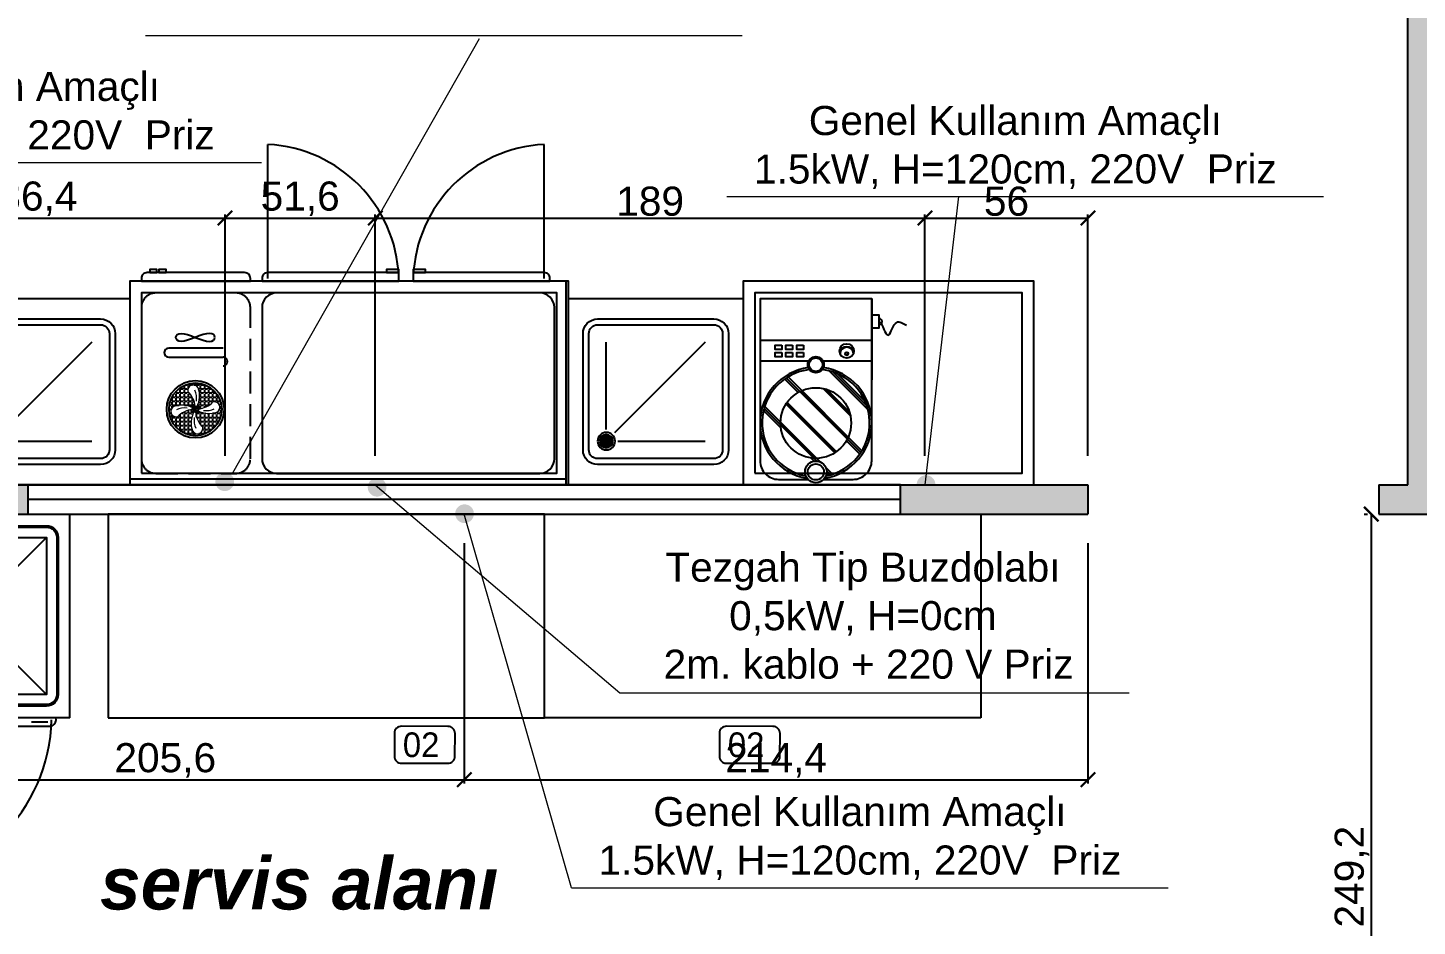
# Model space of a CAD drawing. Header units: millimetres. Extents: x -3164 to 12587, y -18082 to -16228.
# Drawn here: x 2148.1 to 2625.7, y -17025.5 to -16716.7 of the extents above; entities that cross this region are included whole.
import ezdxf

# ---------------------------------------------------------------- set-up
doc = ezdxf.new("R2010")
doc.units = ezdxf.units.MM
doc.linetypes.add('DASHED', pattern=[0.75, 0.5, -0.25])
doc.layers.add('002 Çizgi', color=254, linetype='Continuous')
doc.layers.add('ELK', color=10, linetype='Continuous')
for name, color, linetype, lineweight in [('Mtm-elk.', 40, 'Continuous', 20), ('rmz-elk.', 40, 'Continuous', 20), ('TEFRİŞ MUTFAK (L)', 241, 'Continuous', 15)]:
    doc.layers.add(name, color=color, linetype=linetype, lineweight=lineweight)
doc.styles.add('adet', font='stylu.ttf')
doc.styles.add('ARIAL', font='', dxfattribs={"height": 1})
doc.styles.get("Standard").update_dxf_attribs({"font": 'arial.ttf'})
doc.styles.add('text-100', font='comic.ttf', dxfattribs={"height": 50})
doc.styles.get('ARIAL').set_extended_font_data('Arial', bold=True)
doc.dimstyles.new('ISO-25', dxfattribs={"dimtxt": 10, "dimasz": 5, "dimexe": 1.25, "dimexo": 10, "dimtad": 1, "dimdec": 1, "dimtxsty": 'Standard', "dimblk": 'ARCHTICK', "dimcen": 2.5, "dimadec": 0, "dimazin": 0, "dimtfac": 1, "dimtdec": 1, "dimtmove": 0, "dimatfit": 3, "dimfxl": 1, "dimarcsym": 0})

# ---------------------------------------------------------------- blocks, each defined once
blk = doc.blocks.new('SDFSDFSDF')
h = blk.add_hatch()
h.set_pattern_fill('NET3', scale=0.3, style=0)
h.paths.add_polyline_path([(1571.32, 2188.7, 1), (1575.32, 2188.7, 1)])
h.paths.add_polyline_path([(1573.87, 2188.7, -1), (1572.76, 2188.7, -1)], flags=16)
h.paths.add_polyline_path([(1573.62, 2188.7, 1), (1573.01, 2188.7, 1)], flags=0)
at = {"color": 7}
for points in [[(1536.32, 2146.7), (1576.32, 2146.7, 0.414214), (1581.32, 2151.7), (1581.32, 2191.7, 0.414214), (1576.32, 2196.7), (1536.32, 2196.7, 0.414214), (1531.32, 2191.7), (1531.32, 2151.7, 0.414214)], [(1536.32, 2148.7), (1576.32, 2148.7, 0.414214), (1579.32, 2151.7), (1579.32, 2191.7, 0.414214), (1576.32, 2194.7), (1536.32, 2194.7, 0.414214), (1533.32, 2191.7), (1533.32, 2151.7, 0.414214)]]:
    blk.add_lwpolyline(points, format="xyb", close=True, dxfattribs=at)
for points in [[(1569.32, 2188.7), (1539.32, 2188.7)], [(1539.32, 2154.7), (1570.49, 2185.87)], [(1573.32, 2184.7), (1573.32, 2154.7)]]:
    blk.add_lwpolyline(points, dxfattribs=at)
for radius in [3, 2.28, 2, 0.553, 0.304]:
    blk.add_circle((1573.32, 2188.7), radius, dxfattribs=at)
blk = doc.blocks.new('GHFH')
at = {"color": 7}
for p, q in [((1824.48, 2077.34), (1824.48, 2077.94)), ((1825.88, 2077.34), (1825.88, 2077.98)), ((1827.28, 2077.34), (1827.28, 2077.8)), ((1817.5, 2073.15), (1817.5, 2073.26)), ((1817.5, 2073.15), (1818.51, 2073.15)), ((1818.34, 2074.55), (1818.51, 2074.55)), ((1818.89, 2074.55), (1818.89, 2075.18)), ((1818.89, 2074.55), (1819.91, 2074.55)), ((1818.89, 2073.15), (1818.89, 2074.16)), ((1818.89, 2073.15), (1819.91, 2073.15)), ((1819.72, 2075.94), (1819.91, 2075.94)), ((1820.29, 2075.94), (1820.29, 2076.37)), ((1820.29, 2075.94), (1821.31, 2075.94)), ((1820.29, 2074.55), (1820.29, 2075.56)), ((1820.29, 2074.55), (1821.31, 2074.55)), ((1820.29, 2073.15), (1820.29, 2074.16)), ((1820.29, 2073.15), (1821.31, 2073.15)), ((1821.69, 2075.94), (1821.69, 2076.96)), ((1821.69, 2075.94), (1822.7, 2075.94)), ((1821.69, 2074.55), (1821.69, 2075.56)), ((1821.69, 2074.55), (1822.7, 2074.55)), ((1821.69, 2073.15), (1821.69, 2074.16)), ((1821.69, 2073.15), (1822.7, 2073.15)), ((1822.08, 2077.34), (1822.7, 2077.34)), ((1823.09, 2077.34), (1823.09, 2077.67)), ((1823.09, 2077.34), (1824.1, 2077.34)), ((1823.09, 2076.33), (1823.09, 2076.96)), ((1823.09, 2074.55), (1823.09, 2074.83)), ((1823.09, 2074.55), (1823.34, 2074.55)), ((1823.09, 2073.15), (1823.09, 2074.16)), ((1823.09, 2073.15), (1824.1, 2073.15)), ((1824.48, 2077.34), (1824.64, 2077.34)), ((1824.88, 2077.34), (1825.5, 2077.34)), ((1825.88, 2077.34), (1826.89, 2077.34)), ((1826.56, 2075.94), (1826.89, 2075.94)), ((1826.85, 2074.55), (1826.89, 2074.55)), ((1827.28, 2077.34), (1828.29, 2077.34)), ((1827.28, 2075.94), (1827.28, 2076.96)), ((1827.28, 2075.94), (1828.29, 2075.94)), ((1827.28, 2074.55), (1827.28, 2075.56)), ((1827.28, 2074.55), (1828.29, 2074.55)), ((1827.28, 2073.15), (1827.28, 2074.16)), ((1827.28, 2073.15), (1828.29, 2073.15)), ((1828.67, 2077.34), (1828.67, 2077.4)), ((1828.67, 2077.34), (1828.83, 2077.34)), ((1828.67, 2075.94), (1828.67, 2076.96)), ((1828.67, 2075.94), (1829.69, 2075.94)), ((1828.67, 2074.55), (1828.67, 2075.56)), ((1828.67, 2074.55), (1829.69, 2074.55)), ((1828.67, 2073.15), (1828.67, 2074.16)), ((1828.67, 2073.15), (1829.69, 2073.15)), ((1830.07, 2075.94), (1830.07, 2076.73)), ((1830.07, 2075.94), (1831.09, 2075.94)), ((1830.07, 2074.55), (1830.07, 2075.56)), ((1830.07, 2074.55), (1831.09, 2074.55)), ((1830.07, 2073.15), (1830.07, 2074.16)), ((1830.07, 2073.15), (1831.09, 2073.15)), ((1831.47, 2074.55), (1831.47, 2075.56)), ((1831.47, 2074.55), (1832.48, 2074.55)), ((1831.47, 2073.15), (1831.47, 2074.16)), ((1831.47, 2073.15), (1832.48, 2073.15)), ((1832.86, 2073.15), (1832.86, 2074.15)), ((1832.86, 2073.15), (1833.48, 2073.15)), ((1816.39, 2068.96), (1817.12, 2068.96)), ((1816.5, 2070.35), (1817.12, 2070.35)), ((1816.84, 2071.75), (1817.12, 2071.75)), ((1817.5, 2071.75), (1817.5, 2072.77)), ((1817.5, 2071.75), (1818.51, 2071.75)), ((1817.5, 2070.35), (1817.5, 2071.37)), ((1817.5, 2070.35), (1818.51, 2070.35)), ((1817.5, 2069.47), (1817.5, 2069.97)), ((1818.89, 2071.75), (1818.89, 2072.77)), ((1818.89, 2071.75), (1819.91, 2071.75)), ((1818.89, 2070.35), (1818.89, 2071.37)), ((1818.89, 2070.35), (1819.91, 2070.35)), ((1820.29, 2071.75), (1820.29, 2072.77)), ((1820.29, 2071.75), (1821.31, 2071.75)), ((1820.29, 2070.36), (1820.29, 2071.37)), ((1821.69, 2071.75), (1821.69, 2072.77)), ((1821.69, 2071.75), (1822.7, 2071.75)), ((1821.69, 2070.35), (1821.69, 2071.37)), ((1821.69, 2070.35), (1822.7, 2070.35)), ((1823.09, 2071.75), (1823.09, 2072.77)), ((1823.09, 2071.75), (1824.1, 2071.75)), ((1823.09, 2070.35), (1823.09, 2071.37)), ((1823.09, 2070.35), (1824.1, 2070.35)), ((1823.09, 2067.56), (1823.09, 2068.58)), ((1824.48, 2071.75), (1824.48, 2072.77)), ((1824.48, 2071.75), (1824.98, 2071.75)), ((1824.48, 2070.35), (1824.48, 2071.37)), ((1824.48, 2070.35), (1825, 2070.35)), ((1826.24, 2070.35), (1826.89, 2070.35)), ((1826.7, 2071.75), (1826.89, 2071.75)), ((1827.28, 2071.75), (1827.28, 2072.77)), ((1827.28, 2071.75), (1828.29, 2071.75)), ((1827.28, 2070.35), (1827.28, 2071.37)), ((1827.28, 2070.35), (1828.29, 2070.35)), ((1827.28, 2069.12), (1827.28, 2069.97)), ((1828.67, 2071.75), (1828.67, 2072.77)), ((1828.67, 2071.75), (1829.69, 2071.75)), ((1828.67, 2070.35), (1828.67, 2071.37)), ((1828.67, 2070.35), (1829.69, 2070.35)), ((1828.67, 2069.55), (1828.67, 2069.97)), ((1830.07, 2071.75), (1830.07, 2072.77)), ((1830.07, 2071.75), (1831.09, 2071.75)), ((1830.07, 2070.35), (1830.07, 2071.37)), ((1830.07, 2070.35), (1830.19, 2070.35)), ((1831.47, 2071.75), (1831.47, 2072.77)), ((1831.47, 2071.75), (1832.48, 2071.75)), ((1832.86, 2071.75), (1832.86, 2072.77)), ((1832.86, 2071.75), (1833.88, 2071.75)), ((1832.86, 2071.29), (1832.86, 2071.37)), ((1833.72, 2070.35), (1833.88, 2070.35)), ((1833.75, 2068.96), (1833.88, 2068.96)), ((1834.26, 2070.35), (1834.26, 2071.07)), ((1834.26, 2070.35), (1834.41, 2070.35)), ((1834.26, 2068.96), (1834.26, 2069.97)), ((1834.26, 2068.96), (1834.52, 2068.96)), ((1834.26, 2067.56), (1834.26, 2068.58)), ((1816.49, 2067.56), (1817.12, 2067.56)), ((1816.82, 2066.16), (1817.12, 2066.16)), ((1817.5, 2066.16), (1817.5, 2066.99)), ((1817.5, 2066.16), (1818.51, 2066.16)), ((1817.5, 2064.77), (1817.5, 2065.78)), ((1817.5, 2064.77), (1818.51, 2064.77)), ((1818.89, 2066.16), (1818.89, 2066.34)), ((1818.89, 2066.16), (1819.91, 2066.16)), ((1818.89, 2064.77), (1818.89, 2065.78)), ((1818.89, 2064.77), (1819.91, 2064.77)), ((1818.89, 2063.37), (1818.89, 2064.39)), ((1820.29, 2066.16), (1820.29, 2067.18)), ((1820.29, 2066.16), (1821.31, 2066.16)), ((1820.29, 2064.77), (1820.29, 2065.78)), ((1820.29, 2064.77), (1821.31, 2064.77)), ((1820.29, 2063.37), (1820.29, 2064.39)), ((1820.82, 2067.56), (1821.31, 2067.56)), ((1821.69, 2067.56), (1821.69, 2068.05)), ((1821.69, 2067.56), (1822.7, 2067.56)), ((1821.69, 2066.16), (1821.69, 2067.18)), ((1821.69, 2066.16), (1822.7, 2066.16)), ((1821.69, 2064.77), (1821.69, 2065.78)), ((1821.69, 2064.77), (1822.7, 2064.77)), ((1821.69, 2063.37), (1821.69, 2064.39)), ((1823.09, 2067.56), (1824.1, 2067.56)), ((1823.09, 2066.16), (1823.09, 2067.18)), ((1823.09, 2066.16), (1824.1, 2066.16)), ((1823.09, 2064.77), (1823.09, 2065.78)), ((1823.09, 2064.77), (1824.02, 2064.77)), ((1823.09, 2063.37), (1823.09, 2064.39)), ((1824.48, 2067.56), (1824.48, 2067.78)), ((1824.48, 2067.56), (1824.69, 2067.56)), ((1824.48, 2067.03), (1824.48, 2067.18)), ((1825.88, 2066.26), (1825.88, 2067.18)), ((1825.91, 2066.16), (1826.89, 2066.16)), ((1826.08, 2067.56), (1826.89, 2067.56)), ((1826.53, 2064.77), (1826.89, 2064.77)), ((1827.28, 2067.56), (1827.28, 2067.98)), ((1827.28, 2067.56), (1828.29, 2067.56)), ((1827.28, 2066.16), (1827.28, 2067.18)), ((1827.28, 2066.16), (1828.29, 2066.16)), ((1827.28, 2064.77), (1827.28, 2065.78)), ((1827.28, 2064.77), (1828.29, 2064.77)), ((1827.28, 2063.65), (1827.28, 2064.39)), ((1828.67, 2067.56), (1828.67, 2067.6)), ((1828.67, 2067.56), (1828.92, 2067.56)), ((1828.67, 2066.16), (1828.67, 2067.18)), ((1828.67, 2066.16), (1829.69, 2066.16)), ((1828.67, 2064.77), (1828.67, 2065.78)), ((1828.67, 2064.77), (1829.69, 2064.77)), ((1828.67, 2063.37), (1828.67, 2064.39)), ((1830.07, 2066.16), (1830.07, 2067.18)), ((1830.07, 2066.16), (1831.09, 2066.16)), ((1830.07, 2064.77), (1830.07, 2065.78)), ((1830.07, 2064.77), (1831.09, 2064.77)), ((1830.07, 2063.37), (1830.07, 2064.39)), ((1831.47, 2067.56), (1831.47, 2067.59)), ((1831.47, 2067.56), (1832.48, 2067.56)), ((1831.47, 2066.16), (1831.47, 2067.18)), ((1831.47, 2066.16), (1832.48, 2066.16)), ((1831.47, 2064.77), (1831.47, 2065.78)), ((1831.47, 2064.77), (1832.48, 2064.77)), ((1831.47, 2063.37), (1831.47, 2064.39)), ((1832.86, 2067.56), (1832.86, 2067.95)), ((1832.86, 2067.56), (1833.88, 2067.56)), ((1832.86, 2066.16), (1832.86, 2067.18)), ((1832.86, 2066.16), (1833.88, 2066.16)), ((1832.86, 2064.77), (1832.86, 2065.78)), ((1832.86, 2064.77), (1833.51, 2064.77)), ((1832.86, 2063.7), (1832.86, 2064.39)), ((1834.26, 2067.56), (1834.42, 2067.56)), ((1834.26, 2066.78), (1834.26, 2067.18)), ((1818.29, 2063.37), (1818.51, 2063.37)), ((1818.89, 2063.37), (1819.91, 2063.37)), ((1818.89, 2062.67), (1818.89, 2062.99)), ((1819.64, 2061.97), (1819.91, 2061.97)), ((1820.29, 2063.37), (1821.31, 2063.37)), ((1820.29, 2061.97), (1820.29, 2062.99)), ((1820.29, 2061.97), (1821.31, 2061.97)), ((1820.29, 2061.48), (1820.29, 2061.59)), ((1821.69, 2063.37), (1822.7, 2063.37)), ((1821.69, 2061.97), (1821.69, 2062.99)), ((1821.69, 2061.97), (1822.7, 2061.97)), ((1821.69, 2060.68), (1821.69, 2061.59)), ((1821.93, 2060.57), (1822.7, 2060.57)), ((1823.09, 2063.37), (1824.05, 2063.37)), ((1823.09, 2061.97), (1823.09, 2062.99)), ((1823.09, 2061.97), (1824.1, 2061.97)), ((1823.09, 2060.57), (1823.09, 2061.59)), ((1823.09, 2060.57), (1824.1, 2060.57)), ((1823.09, 2060.18), (1823.09, 2060.19)), ((1824.48, 2060.57), (1824.48, 2061.51)), ((1824.48, 2060.57), (1825.5, 2060.57)), ((1824.48, 2059.91), (1824.48, 2060.19)), ((1825.88, 2059.87), (1825.88, 2060.19)), ((1826.65, 2060.57), (1826.89, 2060.57)), ((1827.28, 2060.57), (1827.28, 2060.88)), ((1827.28, 2060.57), (1828.29, 2060.57)), ((1827.28, 2060.05), (1827.28, 2060.19)), ((1827.51, 2063.37), (1828.29, 2063.37)), ((1827.99, 2061.97), (1828.29, 2061.97)), ((1828.67, 2063.37), (1829.69, 2063.37)), ((1828.67, 2061.97), (1828.67, 2062.99)), ((1828.67, 2061.97), (1829.69, 2061.97)), ((1828.67, 2060.57), (1828.67, 2061.59)), ((1828.67, 2060.57), (1828.98, 2060.57)), ((1830.07, 2063.37), (1831.09, 2063.37)), ((1830.07, 2061.97), (1830.07, 2062.99)), ((1830.07, 2061.97), (1831.09, 2061.97)), ((1830.07, 2061.12), (1830.07, 2061.59)), ((1831.47, 2063.37), (1832.48, 2063.37)), ((1831.47, 2062.14), (1831.47, 2062.99))]:
    blk.add_line(p, q, dxfattribs=at)
for radius in [9.85, 9.06, 0.996, 0.431]:
    blk.add_circle((1825.46, 2068.92), radius, dxfattribs=at)
for start, end in [(184.9752, 240.6196), (94.9752, 150.6196), (4.9752, 60.6196), (274.9752, 330.6196)]:
    blk.add_arc((1825.46, 2068.92), 1.5, start, end, dxfattribs=at)
at = {"layer": 'TEFRİŞ MUTFAK (L)', "color": 7}
for centre, radius, start, end in [((1824.76, 2075.45), 1.89, 28.2084, 194.1396), ((1816.95, 2068.94), 8.51, 6.6287, 45.3593), ((1819.11, 2072.65), 6.8, 352.4777, 24.279), ((1818.71, 2073.58), 8.2, 332.335, 19.6942), ((1818.93, 2068.23), 1.89, 118.2084, 284.1396), ((1820.8, 2062.18), 8.2, 62.335, 109.6942), ((1821.73, 2062.58), 6.8, 82.4777, 114.279), ((1825.44, 2060.42), 8.51, 96.6287, 135.3593), ((1830.11, 2075.67), 8.2, 242.335, 289.6942), ((1825.47, 2077.43), 8.51, 276.6287, 315.3593), ((1829.18, 2075.27), 6.8, 262.4777, 294.279), ((1831.98, 2069.62), 1.89, 298.2084, 104.1396), ((1832.2, 2064.27), 8.2, 152.335, 199.6942), ((1831.8, 2065.2), 6.8, 172.4777, 204.279), ((1833.96, 2068.91), 8.51, 186.6287, 225.3593), ((1826.15, 2062.4), 1.89, 208.2084, 14.1396)]:
    blk.add_arc(centre, radius, start, end, dxfattribs=at)
blk = doc.blocks.new('YTYRTY')
at = {"layer": '002 Çizgi', "color": 7}
for p, q in [((1818.88, 2101.41), (1819, 2101.93)), ((1819, 2101.93), (1819.34, 2102.37)), ((1819.34, 2102.37), (1819.91, 2102.69)), ((1819.91, 2102.69), (1820.71, 2102.81)), ((1820.71, 2102.81), (1821.73, 2102.69)), ((1821.73, 2102.69), (1822.92, 2102.37)), ((1822.92, 2102.37), (1824.23, 2101.93)), ((1824.23, 2101.93), (1825.59, 2101.41)), ((1826.96, 2101.93), (1825.59, 2101.41)), ((1828.26, 2102.37), (1826.96, 2101.93)), ((1829.45, 2102.69), (1828.26, 2102.37)), ((1830.47, 2102.81), (1829.45, 2102.69)), ((1831.27, 2102.69), (1830.47, 2102.81)), ((1831.85, 2102.37), (1831.27, 2102.69)), ((1832.19, 2101.93), (1831.85, 2102.37)), ((1832.3, 2101.41), (1832.19, 2101.93)), ((1835.11, 2097.7), (1816.44, 2097.7)), ((1819, 2100.9), (1818.88, 2101.41)), ((1819.34, 2100.45), (1819, 2100.9)), ((1819.91, 2100.13), (1819.34, 2100.45)), ((1820.71, 2100.01), (1819.91, 2100.13)), ((1821.73, 2100.13), (1820.71, 2100.01)), ((1822.92, 2100.45), (1821.73, 2100.13)), ((1824.23, 2100.9), (1822.92, 2100.45)), ((1825.59, 2101.41), (1824.23, 2100.9)), ((1825.59, 2101.41), (1826.96, 2100.9)), ((1826.96, 2100.9), (1828.26, 2100.45)), ((1828.26, 2100.45), (1829.45, 2100.13)), ((1829.45, 2100.13), (1830.47, 2100.01)), ((1830.47, 2100.01), (1831.27, 2100.13)), ((1831.27, 2100.13), (1831.85, 2100.45)), ((1831.85, 2100.45), (1832.19, 2100.9)), ((1832.19, 2100.9), (1832.3, 2101.41)), ((1816.44, 2094.65), (1835.11, 2094.65))]:
    blk.add_line(p, q, dxfattribs=at)
for centre, major_axis, start_param, end_param in [((1816.44, 2096.17), (1.08, -1.08), 2.356194, 5.497787), ((1835.11, 2093.13), (-1.08, -1.08), 0.785398, 3.926991)]:
    blk.add_ellipse(centre, major_axis=major_axis, ratio=1, start_param=start_param, end_param=end_param, dxfattribs=at)
blk = doc.blocks.new('EWERR')
at = {"color": 7}
for name, p in [('YTYRTY', (-0.14, -7.78)), ('GHFH', (0, 0))]:
    blk.add_blockref(name, p, dxfattribs=at)
blk = doc.blocks.new('ertretrt')
at = {"color": 7}
for points in [[(1989.89, 2081.65), (1839.89, 2081.65), (1839.89, 2011.65), (1989.89, 2011.65)], [(1892.42, 2008.65), (1888.2, 2008.65), (1888.2, 2007.54), (1892.42, 2007.54)], [(1901.62, 2008.65), (1897.4, 2008.65), (1897.4, 2007.54), (1901.62, 2007.54)], [(1979.83, 2008.65), (1977.41, 2008.65), (1977.41, 2007.54), (1979.83, 2007.54)], [(1982.96, 2008.65), (1980.54, 2008.65), (1980.54, 2007.54), (1982.96, 2007.54)]]:
    blk.add_lwpolyline(points, close=True, dxfattribs=at)
blk.add_lwpolyline([(1839.89, 2081.65), (1839.89, 2079.65), (1989.89, 2079.65), (1989.89, 2081.65)], dxfattribs=at)
for points in [[(1939.4, 2077.65), (1848.89, 2077.65, 0.414214), (1843.89, 2072.65), (1843.89, 2020.65, 0.414214), (1848.89, 2015.65), (1939.4, 2015.65, 0.414214), (1944.4, 2020.65), (1944.4, 2072.65, 0.414214)], [(1892.42, 2011.65), (1845.42, 2011.65), (1845.42, 2010.65, 0.414214), (1847.42, 2008.65), (1892.42, 2008.65)], [(1944.4, 2011.65), (1897.4, 2011.65), (1897.4, 2008.65), (1942.4, 2008.65, 0.414214), (1944.4, 2010.65)], [(1985.89, 2011.65), (1948.4, 2011.65), (1948.4, 2010.65, 0.414214), (1950.4, 2008.65), (1983.89, 2008.65, 0.414214), (1985.89, 2010.65)]]:
    blk.add_lwpolyline(points, format="xyb", close=True, dxfattribs=at)
at = {"color": 7, "linetype": 'DASHED', "ltscale": 15}
blk.add_lwpolyline([(1980.89, 2077.65), (1953.4, 2077.65, 0.414214), (1948.4, 2072.65), (1948.4, 2020.65, 0.414214), (1953.4, 2015.65), (1980.89, 2015.65, 0.414214), (1985.89, 2020.65), (1985.89, 2072.65, 0.414214)], format="xyb", close=True, dxfattribs=at)
at = {"color": 7, "rotation": 180}
blk.add_blockref('EWERR', (3792.78, 4124.56), dxfattribs=at)
blk = doc.blocks.new('ewrwerwerewwer')
at = {"color": 7}
for points in [[(1384.82, -3412), (1384.82, -3458)], [(1479.8, -3412), (1479.8, -3458)]]:
    blk.add_lwpolyline(points, dxfattribs=at)
for centre, start, end in [((1382.49, -3410.7), 272.8117, 357.8214), ((1482.12, -3410.7), 182.1786, 267.1883)]:
    blk.add_arc(centre, 47.36, start, end, dxfattribs=at)
blk.add_blockref('ertretrt', (-462.6, -5422.64), dxfattribs=at)
blk = doc.blocks.new('TEZAH TİP BUZDOLABI 150x70')
at = {"color": 7}
blk.add_blockref('ewrwerwerewwer', (-1377.28, 3411), dxfattribs=at)
blk = doc.blocks.new('rrrrrr')
h = blk.add_hatch()
h.set_pattern_fill('JIS_RC_10', scale=1.28, style=0)
h.set_pattern_definition([(45, (-974.141, -648.417), (-9.050967, 9.050967), []), (45, (-973.213, -648.417), (-9.050967, 9.050967), []), (45, (-972.285, -648.417), (-9.050967, 9.050967), [])])
h.paths.add_polyline_path([(3912.43, 2326.49, -0.230702), (3913.49, 2324.32, -0.230702), (3912.43, 2322.15, 0.857454), (3948.93, 2320.85, -0.526882), (3943.88, 2324.32, -0.526882), (3948.93, 2327.78, 0.857454)])
h.paths.add_polyline_path([(3942.93, 2324.32, -1), (3918.64, 2324.32, -1)], flags=16)
h = blk.add_hatch()
h.set_pattern_fill('JIS_RC_10', scale=0.64, style=0)
h.set_pattern_definition([(45, (-974.141, -648.4174), (-4.5254834, 4.5254834), []), (45, (-973.677, -648.4174), (-4.5254834, 4.5254834), []), (45, (-973.213, -648.4174), (-4.5254834, 4.5254834), [])])
h.paths.add_polyline_path([(3918.64, 2324.32, 1), (3942.93, 2324.32, 1)])
at = {"color": 7}
for points in [[(3893.77, 2343.52), (3898.03, 2343.52), (3898.03, 2346.05), (3893.77, 2346.05)], [(3915.89, 2343.52), (3888.07, 2343.52), (3888.07, 2343.52), (3915.89, 2343.52)], [(3903.98, 2320.12), (3905.48, 2320.12), (3905.48, 2317.74), (3903.98, 2317.74)], [(3906.55, 2320.12), (3908.05, 2320.12), (3908.05, 2317.74), (3906.55, 2317.74)], [(3903.98, 2316.34), (3905.48, 2316.34), (3905.48, 2313.96), (3903.98, 2313.96)], [(3903.98, 2312.68), (3905.48, 2312.68), (3905.48, 2310.3), (3903.98, 2310.3)], [(3906.55, 2316.34), (3908.05, 2316.34), (3908.05, 2313.96), (3906.55, 2313.96)], [(3906.55, 2312.68), (3908.05, 2312.68), (3908.05, 2310.3), (3906.55, 2310.3)]]:
    blk.add_lwpolyline(points, close=True, dxfattribs=at)
for points in [[(3943.75, 2343.52), (3888.07, 2343.52), (3888.07, 2305.12), (3943.75, 2305.12)], [(3902.3, 2305.12), (3902.3, 2343.52)], [(3950.15, 2327.01), (3950.15, 2337.12)], [(3950.15, 2311.52), (3950.15, 2321.63)]]:
    blk.add_lwpolyline(points, dxfattribs=at)
for points in [[(3950.15, 2327.01), (3950.15, 2337.12, 0.414214), (3943.75, 2343.52), (3909.49, 2343.52), (3909.49, 2326.78)], [(3909.49, 2321.86), (3909.49, 2305.12), (3943.75, 2305.12, 0.414214), (3950.15, 2311.52), (3950.15, 2321.63)]]:
    blk.add_lwpolyline(points, format="xyb", dxfattribs=at)
for centre, radius in [((3906.02, 2334.92), 2.49), ((3930.78, 2324.32), 12.14), ((3906.99, 2334.92), 0.574), ((3906.99, 2334.92), 0.419), ((3910.73, 2324.32), 2.76), ((3910.73, 2324.32), 2.32), ((3947.59, 2324.32), 3.72), ((3947.59, 2324.32), 2.76)]:
    blk.add_circle(centre, radius, dxfattribs=at)
for centre, radius, start, end in [((3895.9, 2346.05), 1.05, 0, 180), ((3930.78, 2324.32), 19.2, 9.0853, 172.3387), ((3930.78, 2324.32), 18.48, 10.8088, 173.2551), ((3907.04, 2334.92), 2.49, 101.8324, 258.1676), ((3907.04, 2334.92), 2.29, 90.8855, 269.1145), ((3930.78, 2324.32), 19.2, 187.6613, 350.9147), ((3930.78, 2324.32), 18.48, 186.7449, 349.1912)]:
    blk.add_arc(centre, radius, start, end, dxfattribs=at)
blk.add_spline([(3895.91, 2346.55), (3900.5, 2349.36), (3896.18, 2352.13), (3897.18, 2355.52)], degree=3, dxfattribs=at)
blk = doc.blocks.new('SEBZE PARÇALAMA SET ÜSTÜ')
at = {"color": 7}
blk.add_blockref('rrrrrr', (-3888.07, -2305.12), dxfattribs=at)
blk = doc.blocks.new('WERWERERW')
at = {"color": 7}
for p, q in [((1905.67, 2337.51), (1905.57, 2337.14)), ((1906.83, 2337.98), (1912.5, 2337.98))]:
    blk.add_line(p, q, dxfattribs=at)
for points in [[(1899.31, 2336.47), (1899.31, 2336.47), (1899.31, 2266.47), (1899.31, 2266.47)], [(1899.31, 2336.47), (1969.31, 2336.47), (1969.31, 2266.47), (1899.31, 2266.47)], [(1907.31, 2274.47), (1907.31, 2328.47), (1961.31, 2328.47), (1961.31, 2274.47), (1907.31, 2274.47), (1961.31, 2328.47), (1961.31, 2274.47), (1907.31, 2328.47)]]:
    blk.add_lwpolyline(points, dxfattribs=at)
for points in [[(1904.15, 2336.47), (1965.25, 2336.47), (1965.15, 2337.16, 0.414214), (1962.95, 2339.36), (1906.25, 2339.36, 0.414214), (1904.05, 2337.16)], [(1907.31, 2332.47), (1961.31, 2332.47, -0.414214), (1965.31, 2328.47), (1965.31, 2274.47, -0.414214), (1961.31, 2270.47), (1907.31, 2270.47, -0.414214), (1903.31, 2274.47), (1903.31, 2328.47, -0.414214)], [(1907.31, 2331.97), (1961.31, 2331.97, -0.414214), (1964.81, 2328.47), (1964.81, 2274.47, -0.414214), (1961.31, 2270.97), (1907.31, 2270.97, -0.414214), (1903.81, 2274.47), (1903.81, 2328.47, -0.414214)]]:
    blk.add_lwpolyline(points, format="xyb", close=True, dxfattribs=at)
blk.add_blockref('GHFH', (108.85, 216.87), dxfattribs=at)
blk = doc.blocks.new('ewrerewrer')
at = {"color": 7}
blk.add_lwpolyline([(1073.26, -3336.25), (1073.26, -3393.25)], dxfattribs=at)
blk.add_arc((1072.16, -3334.76), 58.5, 271.0786, 358.5677, dxfattribs=at)
at = {"color": 140, "rotation": 180}
blk.add_blockref('WERWERERW', (3036.22, -999.08), dxfattribs=at)
blk = doc.blocks.new('DEPO TİP BUZDOLABI 70x70')
at = {"color": 7}
blk.add_blockref('ewrerewrer', (-1066.91, 3335.55), dxfattribs=at)
blk = doc.blocks.new('_ArchTick')
at = {"color": 0, "linetype": 'ByBlock', "const_width": 0.15}
blk.add_lwpolyline([(-0.5, -0.5), (0.5, 0.5)], dxfattribs=at)
blk = doc.blocks.new('*D162')
at = {"color": 0, "lineweight": -2, "transparency": 16777216}
for p, q in [((2607.51, -16883.85), (2608.64, -16883.85)), ((2609.89, -16883.85), (2609.89, -17133.07)), ((2604.31, -17133.07), (2611.14, -17133.07))]:
    blk.add_line(p, q, dxfattribs=at)
at = {"layer": 'Defpoints', "color": 0, "transparency": 16777216}
for p in [(2617.51, -16883.85), (2594.31, -17133.07, -2.56), (2609.89, -17133.07)]:
    blk.add_point(p, dxfattribs=at)
at = {"color": 0, "lineweight": -2, "transparency": 16777216, "xscale": 5, "yscale": 5, "zscale": 5}
for p, rotation in [((2609.89, -16883.85), 90), ((2609.89, -17133.07), 270)]:
    blk.add_blockref('_ArchTick', p, dxfattribs=dict(at, rotation=rotation))
at = {"color": 0, "transparency": 16777216, "insert": (2603.26, -17008.46), "char_height": 10, "attachment_point": 5, "rotation": 90}
blk.add_mtext('249,2', dxfattribs=at)
blk = doc.blocks.new('*D170')
at = {"color": 0, "lineweight": -2, "transparency": 16777216}
for p, q in [((2079.42, -16863.85), (2079.42, -16780.87)), ((2079.42, -16782.12), (2215.87, -16782.12)), ((2215.87, -16863.85), (2215.87, -16780.87))]:
    blk.add_line(p, q, dxfattribs=at)
at = {"layer": 'Defpoints', "color": 0, "transparency": 16777216}
for p in [(2215.87, -16782.12), (2079.42, -16873.85), (2215.87, -16873.85)]:
    blk.add_point(p, dxfattribs=at)
at = {"color": 0, "lineweight": -2, "transparency": 16777216, "xscale": 5, "yscale": 5, "zscale": 5, "rotation": 180}
blk.add_blockref('_ArchTick', (2079.42, -16782.12), dxfattribs=at)
at = {"color": 0, "lineweight": -2, "transparency": 16777216, "xscale": 5, "yscale": 5, "zscale": 5}
blk.add_blockref('_ArchTick', (2215.87, -16782.12), dxfattribs=at)
at = {"color": 0, "transparency": 16777216, "insert": (2147.65, -16775.49), "char_height": 10, "attachment_point": 5}
blk.add_mtext('136,4', dxfattribs=at)
blk = doc.blocks.new('*D171')
at = {"color": 0, "lineweight": -2, "transparency": 16777216}
for p, q in [((2215.87, -16863.85), (2215.87, -16780.87)), ((2215.87, -16782.12), (2267.51, -16782.12)), ((2267.51, -16863.85), (2267.51, -16780.87))]:
    blk.add_line(p, q, dxfattribs=at)
at = {"layer": 'Defpoints', "color": 0, "transparency": 16777216}
for p in [(2267.51, -16782.12), (2215.87, -16873.85), (2267.51, -16873.85)]:
    blk.add_point(p, dxfattribs=at)
at = {"color": 0, "lineweight": -2, "transparency": 16777216, "xscale": 5, "yscale": 5, "zscale": 5, "rotation": 180}
blk.add_blockref('_ArchTick', (2215.87, -16782.12), dxfattribs=at)
at = {"color": 0, "lineweight": -2, "transparency": 16777216, "xscale": 5, "yscale": 5, "zscale": 5}
blk.add_blockref('_ArchTick', (2267.51, -16782.12), dxfattribs=at)
at = {"color": 0, "transparency": 16777216, "insert": (2241.69, -16775.49), "char_height": 10, "attachment_point": 5}
blk.add_mtext('51,6', dxfattribs=at)
blk = doc.blocks.new('*D172')
at = {"color": 0, "lineweight": -2, "transparency": 16777216}
for p, q in [((2267.51, -16863.85), (2267.51, -16780.87)), ((2267.51, -16782.12), (2456.49, -16782.12)), ((2456.49, -16863.85), (2456.49, -16780.87))]:
    blk.add_line(p, q, dxfattribs=at)
at = {"layer": 'Defpoints', "color": 0, "transparency": 16777216}
for p in [(2456.49, -16782.12), (2267.51, -16873.85), (2456.49, -16873.85)]:
    blk.add_point(p, dxfattribs=at)
at = {"color": 0, "lineweight": -2, "transparency": 16777216, "xscale": 5, "yscale": 5, "zscale": 5, "rotation": 180}
blk.add_blockref('_ArchTick', (2267.51, -16782.12), dxfattribs=at)
at = {"color": 0, "lineweight": -2, "transparency": 16777216, "xscale": 5, "yscale": 5, "zscale": 5}
blk.add_blockref('_ArchTick', (2456.49, -16782.12), dxfattribs=at)
at = {"color": 0, "transparency": 16777216, "insert": (2362, -16776.39), "char_height": 10, "attachment_point": 5}
blk.add_mtext('189', dxfattribs=at)
blk = doc.blocks.new('*D173')
at = {"color": 0, "lineweight": -2, "transparency": 16777216}
for p, q in [((2456.49, -16863.85), (2456.49, -16780.87)), ((2456.49, -16782.12), (2512.51, -16782.12)), ((2512.51, -16863.85), (2512.51, -16780.87))]:
    blk.add_line(p, q, dxfattribs=at)
at = {"layer": 'Defpoints', "color": 0, "transparency": 16777216}
for p in [(2512.51, -16782.12), (2456.49, -16873.85), (2512.51, -16873.85)]:
    blk.add_point(p, dxfattribs=at)
at = {"color": 0, "lineweight": -2, "transparency": 16777216, "xscale": 5, "yscale": 5, "zscale": 5, "rotation": 180}
blk.add_blockref('_ArchTick', (2456.49, -16782.12), dxfattribs=at)
at = {"color": 0, "lineweight": -2, "transparency": 16777216, "xscale": 5, "yscale": 5, "zscale": 5}
blk.add_blockref('_ArchTick', (2512.51, -16782.12), dxfattribs=at)
at = {"color": 0, "transparency": 16777216, "insert": (2484.5, -16776.39), "char_height": 10, "attachment_point": 5}
blk.add_mtext('56', dxfattribs=at)
blk = doc.blocks.new('*D175')
at = {"color": 0, "lineweight": -2, "transparency": 16777216}
for p, q in [((2092.51, -16893.85), (2092.51, -16976.39)), ((2298.12, -16893.85), (2298.12, -16976.39)), ((2092.51, -16975.14), (2298.12, -16975.14))]:
    blk.add_line(p, q, dxfattribs=at)
at = {"layer": 'Defpoints', "color": 0, "transparency": 16777216}
for p in [(2092.51, -16883.85), (2298.12, -16883.85), (2298.12, -16975.14)]:
    blk.add_point(p, dxfattribs=at)
at = {"color": 0, "lineweight": -2, "transparency": 16777216, "xscale": 5, "yscale": 5, "zscale": 5, "rotation": 180}
blk.add_blockref('_ArchTick', (2092.51, -16975.14), dxfattribs=at)
at = {"color": 0, "lineweight": -2, "transparency": 16777216, "xscale": 5, "yscale": 5, "zscale": 5}
blk.add_blockref('_ArchTick', (2298.12, -16975.14), dxfattribs=at)
at = {"color": 0, "transparency": 16777216, "insert": (2195.32, -16968.5), "char_height": 10, "attachment_point": 5}
blk.add_mtext('205,6', dxfattribs=at)
blk = doc.blocks.new('*D176')
at = {"color": 0, "lineweight": -2, "transparency": 16777216}
for p, q in [((2298.12, -16893.85), (2298.12, -16976.39)), ((2512.51, -16893.85), (2512.51, -16976.39)), ((2298.12, -16975.14), (2512.51, -16975.14))]:
    blk.add_line(p, q, dxfattribs=at)
at = {"layer": 'Defpoints', "color": 0, "transparency": 16777216}
for p in [(2298.12, -16883.85), (2512.51, -16883.85), (2512.51, -16975.14)]:
    blk.add_point(p, dxfattribs=at)
at = {"color": 0, "lineweight": -2, "transparency": 16777216, "xscale": 5, "yscale": 5, "zscale": 5, "rotation": 180}
blk.add_blockref('_ArchTick', (2298.12, -16975.14), dxfattribs=at)
at = {"color": 0, "lineweight": -2, "transparency": 16777216, "xscale": 5, "yscale": 5, "zscale": 5}
blk.add_blockref('_ArchTick', (2512.51, -16975.14), dxfattribs=at)
at = {"color": 0, "transparency": 16777216, "insert": (2405.32, -16968.5), "char_height": 10, "attachment_point": 5}
blk.add_mtext('214,4', dxfattribs=at)

msp = doc.modelspace()

# ---------------------------------------------------------------- hatches: boundary and pattern name
h = msp.add_hatch(color=256)
h.dxf.hatch_style = 1
h.paths.add_polyline_path([(2622.51, -16873.85), (2612.51, -16873.85), (2612.51, -16883.85), (2622.51, -16883.85), (2632.51, -16883.85), (2702.51, -16883.85), (2702.51, -16873.85), (2632.51, -16873.85), (2632.51, -16748.85), (2733.44, -16748.85), (2733.44, -16699.21), (2723.44, -16699.21), (2723.44, -16738.85), (2632.51, -16738.85), (2632.51, -16547.11), (2622.51, -16547.16)])
h.paths.add_polyline_path([(2448.12, -16883.85), (2512.51, -16883.85), (2512.51, -16873.85), (2448.12, -16873.85)])
h.paths.add_polyline_path([(2370.44, -16688.21), (2384.44, -16688.21), (2384.44, -16548.17), (2370.44, -16548.23)])
h.paths.add_polyline_path([(2012.51, -16933.85), (1937.51, -16933.85), (1937.51, -16943.85), (2022.51, -16943.85), (2022.51, -16883.85), (2148.12, -16883.85), (2148.12, -16873.85), (2022.51, -16873.85), (2022.51, -16549.7), (2012.51, -16549.75)])
h.paths.add_polyline_path([(1825.51, -16976.69), (1825.51, -17051.82), (1835.51, -17051.82), (1835.51, -16969), (1842.19, -16943.85), (1847.19, -16943.85), (1847.19, -16933.85), (1834.5, -16933.85), (1825.84, -16966.43), (1621.77, -16912.18), (1619.2, -16921.85)])
h.paths.add_polyline_path([(1749.02, -17266), (1695.81, -17476.29), (1705.5, -17478.75), (1745.6, -17320.28), (1771.78, -17326.9), (1774.23, -17317.21), (1748.05, -17310.59), (1758.71, -17268.46), (1785.7, -17161.82), (1835.51, -17161.82), (1835.51, -17151.82), (1835.51, -17141.82), (1825.51, -17141.82), (1825.51, -17151.82), (1777.91, -17151.82)])
h.paths.add_polyline_path([(1943.37, -17370.32), (1904.49, -17523.98), (1905.39, -17523.98), (1905.39, -17534.98), (1901.7, -17534.98), (1895.53, -17559.39), (1905.22, -17561.85), (1955.52, -17363.08), (1929.34, -17356.46), (1926.89, -17366.15)])
h.paths.add_polyline_path([(1590.54, -17460.21), (1592.99, -17450.51), (1491.95, -17425.22), (1489.5, -17434.92)])
h.paths.add_polyline_path([(1668.14, -17479.63), (1677.85, -17482.06), (1680.3, -17472.37), (1670.6, -17469.94)])
at = {"layer": 'rmz-elk.'}
for points in [[(2215.76, -16869.51, 1), (2215.76, -16875.95, 1)], [(2268.14, -16871.41, 1), (2268.14, -16877.85, 1)], [(2456.85, -16870.51, 1), (2456.85, -16876.95, 1)], [(2298.2, -16880.51, 1), (2298.2, -16886.95, 1)]]:
    msp.add_hatch(color=256, dxfattribs=at).paths.add_polyline_path(points)

# ---------------------------------------------------------------- linework, layer by layer
for p, q in [((2622.51, -16873.85), (2622.51, -16547.16)), ((2022.51, -16873.85), (2512.51, -16873.85)), ((2512.51, -16873.85), (2512.51, -16883.85)), ((2612.51, -16873.85), (2622.51, -16873.85)), ((2612.51, -16873.85), (2612.51, -16883.85)), ((2022.51, -16883.85), (2512.51, -16883.85)), ((2612.51, -16883.85), (2622.51, -16883.85)), ((2622.51, -16883.85), (2632.51, -16883.85))]:
    msp.add_line(p, q)
at = {"color": 5}
msp.add_line((2448.12, -16878.85), (2148.12, -16878.85), dxfattribs=at)
msp.add_lwpolyline([(2622.51, -16873.85), (2622.51, -16738.85)])
at = {"color": 3}
for points in [[(2183.1, -16873.85), (2333.94, -16873.85), (2333.94, -16803.85), (2183.1, -16803.85)], [(2187.1, -16869.85), (2329.94, -16869.85), (2329.94, -16807.85), (2187.1, -16807.85)]]:
    msp.add_lwpolyline(points, close=True, dxfattribs=at)
at = {"color": 1}
for points in [[(2393.94, -16873.85), (2493.94, -16873.85), (2493.94, -16803.85), (2393.94, -16803.85)], [(2397.94, -16869.85), (2489.94, -16869.85), (2489.94, -16807.85), (2397.94, -16807.85)]]:
    msp.add_lwpolyline(points, close=True, dxfattribs=at)
for points in [[(2183.1, -16873.85), (2123.1, -16873.85), (2123.1, -16809.77), (2183.1, -16809.77)], [(2393.94, -16873.85), (2333.94, -16873.85), (2333.94, -16809.77), (2393.94, -16809.77)], [(2175.64, -16953.85), (2325.64, -16953.85), (2325.64, -16883.85), (2175.64, -16883.85)], [(2475.64, -16953.85), (2325.64, -16953.85), (2325.64, -16883.85), (2475.64, -16883.85)]]:
    msp.add_lwpolyline(points, close=True)
at = {"color": 5}
msp.add_lwpolyline([(2448.12, -16873.85), (2148.12, -16873.85), (2148.12, -16883.85), (2448.12, -16883.85)], close=True, dxfattribs=at)
at = {"layer": 'ELK', "color": 6}
for points in [[(2276.49, -16969.48), (2292.49, -16969.51, 0.414214), (2294.91, -16967.09), (2294.92, -16959.22, 0.414214), (2292.51, -16956.8), (2276.51, -16956.77, 0.414214), (2274.09, -16959.19), (2274.07, -16967.05, 0.414214)], [(2388.21, -16969.48), (2404.21, -16969.51, 0.414214), (2406.64, -16967.09), (2406.65, -16959.22, 0.414214), (2404.23, -16956.8), (2388.23, -16956.77, 0.414214), (2385.81, -16959.19), (2385.8, -16967.05, 0.414214)]]:
    msp.add_lwpolyline(points, format="xyb", close=True, dxfattribs=at)
at = {"layer": 'Mtm-elk.'}
for p, q in [((2188.5, -16719.35, 3.19), (2393.64, -16719.35, -3.19)), ((2023.31, -16763.07, 3.19), (2228.45, -16763.07, -3.19)), ((2388.41, -16774.77, 6.02), (2593.54, -16774.77, -0.37)), ((2351.6, -16945.23, -5.6), (2526.7, -16945.23, -11.47)), ((2334.94, -17012.27), (2540.08, -17012.27, -6.39))]:
    msp.add_line(p, q, dxfattribs=at)
for points in [[(2303.28, -16720.48), (2218.4, -16869.85)], [(2334.94, -17012.27), (2298.12, -16883.85)]]:
    msp.add_lwpolyline(points, dxfattribs=at)
for points, elevation in [([(2467.98, -16774.77), (2456.49, -16873.85)], 3.03), ([(2267.51, -16873.85), (2351.6, -16945.23)], -5.6)]:
    msp.add_lwpolyline(points, dxfattribs=dict(at, elevation=elevation))

# ---------------------------------------------------------------- block references
for name, p, rotation in [('TEZAH TİP BUZDOLABI 150x70', (2333.1, -16803.85), 180), ('SEBZE PARÇALAMA SET ÜSTÜ', (2399.77, -16809.85), 270)]:
    msp.add_blockref(name, p, dxfattribs=dict(rotation=rotation))
at = {"color": 7, "xscale": -1, "rotation": 90}
for p in [(4324.8, -15285.49), (4535.63, -15285.49)]:
    msp.add_blockref('SDFSDFSDF', p, dxfattribs=at)
msp.add_blockref('DEPO TİP BUZDOLABI 70x70', (2092.51, -16953.85))

# ---------------------------------------------------------------- texts
at = {"ltscale": 3, "insert": (1983.92, -17001.74), "char_height": 18, "width": 514.6356, "attachment_point": 1, "style": 'ARIAL'}
msp.add_mtext('\\pi188.95834;{\\fArial|b1|i1|c162|p34;servis alanı}', dxfattribs=at)
at = {"layer": 'ELK', "color": 6, "style": 'adet'}
for p in [(2276.97, -16967.35), (2388.7, -16967.35)]:
    msp.add_text('02', height=8.47, rotation=359.9231, dxfattribs=at).set_placement(p)
at = {"layer": 'Mtm-elk.', "char_height": 10, "width": 302.6112, "attachment_point": 5, "rotation": 0.0187, "style": 'text-100'}
for s, insert in [('{\\fArial|b0|i0|c0|p34;Genel Kullan\\fArial|b0|i0|c162|p34;ım Amaçlı\\P1.5kW, H=120cm, 220V  Priz}', (2122.47, -16746.15, 3.19)), ('{\\fArial|b0|i0|c0|p34;Genel Kullan\\fArial|b0|i0|c162|p34;ım Amaçlı\\P1.5kW, H=120cm, 220V  Priz}', (2487.57, -16757.85, 6.02)), ('{\\fArial|b0|i0|c162|p34;Tezgah Tip Buzdolabı\\P0,5kW, H=\\fArial|b0|i0|c0|p34;0\\fArial|b0|i0|c162|p34;cm\\fArial|b0|i0|c0|p34;\\P\\fArial|b0|i0|c162|p34; 2\\fArial|b0|i0|c0|p34;m. kablo \\fArial|b0|i0|c162|p34;+ 220 V Priz}', (2435.15, -16918.83, -5.6)), ('{\\fArial|b0|i0|c0|p34;Genel Kullan\\fArial|b0|i0|c162|p34;ım Amaçlı\\P1.5kW, H=120cm, 220V  Priz}', (2434.11, -16995.35))]:
    msp.add_mtext(s, dxfattribs=dict(at, insert=insert))

# ---------------------------------------------------------------- dimensions: what is measured, and where the dimension line sits
for base, p1, p2, picture, middle in [((2215.8701, -16782.123), (2079.4236, -16873.8457), (2215.8701, -16873.8457), '*D170', (2147.6468, -16775.4884)), ((2267.51, -16782.12), (2215.87, -16873.85), (2267.51, -16873.85), '*D171', (2241.69, -16775.49)), ((2456.49, -16782.12), (2267.51, -16873.85), (2456.49, -16873.85), '*D172', (2362, -16776.39)), ((2512.51, -16782.12), (2456.49, -16873.85), (2512.51, -16873.85), '*D173', (2484.5, -16776.39)), ((2298.12, -16975.14), (2092.51, -16883.85), (2298.12, -16883.85), '*D175', (2195.32, -16968.5)), ((2512.51, -16975.14), (2298.12, -16883.85), (2512.51, -16883.85), '*D176', (2405.32, -16968.5))]:
    dim = msp.add_linear_dim(base=base, p1=p1, p2=p2, dimstyle='ISO-25', override={"dimtmove": 1})
    dim.commit()
    dim.dimension.update_dxf_attribs({"geometry": picture, "text_midpoint": middle})
dim = msp.add_linear_dim(base=(2609.89, -17133.07), p1=(2617.51, -16883.85), p2=(2594.31, -17133.07, -2.56), angle=90, dimstyle='ISO-25')
dim.commit()
dim.dimension.update_dxf_attribs({"geometry": '*D162', "text_midpoint": (2603.26, -17008.46)})

doc.saveas('drawing.dxf')
